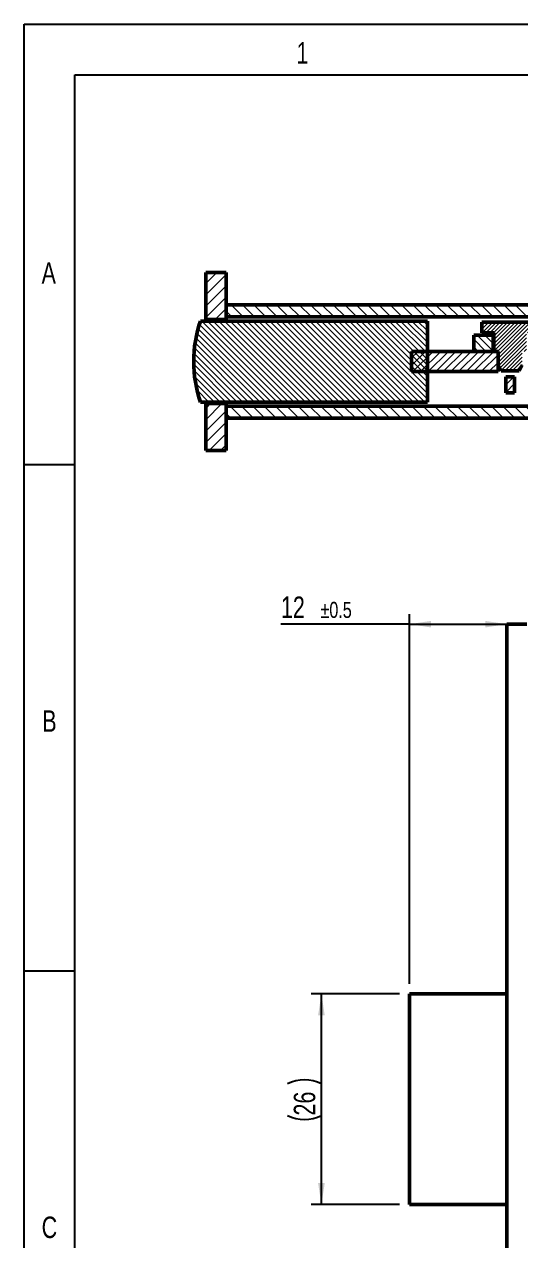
# Model space of a CAD drawing. Header units: millimetres. Extents: x 4 to 420, y 5 to 292.
# Drawn here: x 15 to 64, y 171.9 to 292 of the extents above; entities that cross this region are included whole.
import ezdxf

# ---------------------------------------------------------------- set-up
doc = ezdxf.new("R2010")
doc.units = ezdxf.units.MM
doc.layers.add('FORMAT', color=7, linetype='Continuous')
doc.styles.add('SLDTEXTSTYLE0', font='TXT', dxfattribs={"width": 0.75})
doc.dimstyles.new('SLDDIMSTYLE0', dxfattribs={"dimtxt": 2.116667, "dimasz": 2.116667, "dimexe": 0, "dimexo": 0.0625, "dimgap": 0.529167, "dimtad": 1, "dimlfac": 1.25, "dimrnd": 1e-09, "dimzin": 12, "dimdsep": 46, "dimtxsty": 'SLDTEXTSTYLE0', "dimsah": 1, "dimcen": 0.09, "dimadec": 0, "dimazin": 3, "dimtfac": 1, "dimtofl": 0, "dimtmove": 0, "dimatfit": 3, "dimfxl": 1, "dimfrac": 2, "dimtolj": 1, "dimtzin": 12, "dimarcsym": 0})
doc.dimstyles.new('SLDDIMSTYLE1', dxfattribs={"dimtxt": 2.116667, "dimasz": 2.116667, "dimexe": 0, "dimexo": 0.0625, "dimgap": 0.529167, "dimtad": 1, "dimdec": 1, "dimlfac": 1.25, "dimrnd": 1e-09, "dimzin": 12, "dimdsep": 46, "dimtxsty": 'SLDTEXTSTYLE0', "dimsah": 1, "dimcen": 0.09, "dimadec": 0, "dimazin": 3, "dimtol": 1, "dimtp": 0.5, "dimtm": 0.5, "dimtfac": 1, "dimtdec": 1, "dimtofl": 0, "dimtmove": 0, "dimatfit": 3, "dimfxl": 1, "dimfrac": 2, "dimtolj": 1, "dimarcsym": 0})

# ---------------------------------------------------------------- blocks, each defined once
blk = doc.blocks.new('_D')
at = {"layer": 'FORMAT'}
for p, q in [((52.06, 196.24), (43.35, 196.24)), ((44.35, 175.44), (44.35, 196.24)), ((52.06, 175.44), (43.35, 175.44))]:
    blk.add_line(p, q, dxfattribs=at)
for centre, start, end in [((42.67, 183.99), 63.4349, 116.5651), ((42.67, 187.59), 243.4349, 296.5651)]:
    blk.add_arc(centre, 3.76, start, end, dxfattribs=at)
for points in [[(44.35, 196.24), (44.02, 194.12), (44.68, 194.12)], [(44.35, 175.44), (44.68, 177.55), (44.02, 177.55)]]:
    blk.add_solid(points, dxfattribs=at)
at = {"layer": 'FORMAT', "insert": (41.62, 184.23), "char_height": 2.117, "attachment_point": 1, "rotation": 90, "style": 'SLDTEXTSTYLE0'}
blk.add_mtext('26', dxfattribs=at)
blk = doc.blocks.new('_D_1')
at = {"layer": 'FORMAT'}
for p, q in [((53.06, 197.24), (53.06, 233.76)), ((53.06, 232.76), (40.35, 232.76)), ((53.06, 232.76), (62.66, 232.76))]:
    blk.add_line(p, q, dxfattribs=at)
for points in [[(53.06, 232.76), (55.17, 232.43), (55.17, 233.08)], [(62.66, 232.76), (60.54, 233.08), (60.54, 232.43)]]:
    blk.add_solid(points, dxfattribs=at)
at = {"layer": 'FORMAT', "attachment_point": 1, "style": 'SLDTEXTSTYLE0'}
for s, insert, char_height in [('12', (40.35, 235.49), 2.117), ('±0.5', (44.26, 234.96), 1.587)]:
    blk.add_mtext(s, dxfattribs=dict(at, insert=insert, char_height=char_height))

msp = doc.modelspace()

# ---------------------------------------------------------------- hatches: boundary and pattern name
at = {"linetype": 'Continuous', "lineweight": 18}
h = msp.add_hatch(dxfattribs=at)
h.set_pattern_fill('ANSI31', scale=0.25, style=0)
h.paths.add_polyline_path([(34.9304, 267.4974), (32.9304, 267.4974), (32.9304, 262.8574), (34.9304, 262.8574)], flags=0)
h = msp.add_hatch(dxfattribs=at)
h.set_pattern_fill('ANSI31', scale=0.25, angle=90, style=0)
h.paths.add_polyline_path([(34.9304, 263.0956), (90.403, 263.0956), (90.403, 264.2956), (34.9304, 264.2956)], flags=0)
h = msp.add_hatch(dxfattribs=at)
h.set_pattern_fill('ANSI31', scale=0.125, angle=90, style=0)
edge = h.paths.add_edge_path(flags=0)
edge.add_line((54.836, 254.6974), (54.836, 262.6974))
edge.add_line((54.836, 262.6974), (32.4167, 262.6974))
edge.add_arc((43.7304, 258.6974), 12, 160.528779, 199.471221)
edge.add_line((32.4167, 254.6974), (54.836, 254.6974))
h = msp.add_hatch(dxfattribs=at)
h.set_pattern_fill('ANSI31', scale=0.0833333, style=0)
h.paths.add_polyline_path([(65.796, 261.5374), (65.796, 262.5774), (60.196, 262.5774), (60.196, 261.5374), (61.396, 261.5374), (61.396, 259.6974), (61.796, 259.6974), (61.796, 258.3374), (62.1194, 257.7774), (63.8727, 257.7774), (64.196, 258.3374), (64.196, 259.6974), (64.596, 259.6974), (64.596, 261.5374)], flags=0)
h = msp.add_hatch(dxfattribs=at)
h.set_pattern_fill('ANSI31', scale=0.1666667, angle=90, style=0)
h.paths.add_polyline_path([(61.316, 259.6974), (61.316, 261.2974), (59.396, 261.2974), (59.396, 259.6974)], flags=0)
h = msp.add_hatch(dxfattribs=at)
h.set_pattern_fill('ANSI31', scale=0.1666667, angle=180, style=0)
h.paths.add_polyline_path([(61.796, 259.6974), (53.2499, 259.6974), (53.2499, 257.6974), (61.796, 257.6974)], flags=0)
h = msp.add_hatch(dxfattribs=at)
h.set_pattern_fill('ANSI31', scale=0.1666667, style=0)
h.paths.add_polyline_path([(63.436, 255.5984), (63.436, 257.1984), (62.556, 257.1984), (62.556, 255.5984)], flags=0)
h = msp.add_hatch(dxfattribs=at)
h.set_pattern_fill('ANSI31', scale=0.25, style=0)
h.paths.add_polyline_path([(32.9304, 249.8974), (34.9304, 249.8974), (34.9304, 254.5374), (32.9304, 254.5374)], flags=0)
h = msp.add_hatch(dxfattribs=at)
h.set_pattern_fill('ANSI31', scale=0.25, angle=-90, style=0)
h.paths.add_polyline_path([(34.9304, 253.0956), (90.803, 253.0956), (90.803, 254.2956), (34.9304, 254.2956)], flags=0)

# ---------------------------------------------------------------- linework, layer by layer
at = {"color": 7, "linetype": 'Continuous', "lineweight": 25}
for p, q in [((15, 5), (15, 292)), ((15, 292), (415, 292)), ((20, 10), (20, 287)), ((20, 287), (410, 287)), ((20, 248.5), (15, 248.5)), ((20, 198.5), (15, 198.5))]:
    msp.add_line(p, q, dxfattribs=at)
at = {"color": 7, "linetype": 'Continuous', "lineweight": 50}
for p, q in [((32.9304, 267.4974), (34.9304, 267.4974)), ((32.9304, 262.8574), (32.9304, 267.4974)), ((34.9304, 262.8574), (34.9304, 267.4974)), ((90.403, 264.2956), (34.9304, 264.2956)), ((34.9304, 264.2956), (34.9304, 263.0956)), ((90.403, 263.0956), (34.9304, 263.0956)), ((54.836, 262.6974), (32.4167, 262.6974)), ((34.9304, 262.8574), (32.9304, 262.8574)), ((54.836, 254.6974), (54.836, 262.6974)), ((65.796, 262.5774), (60.196, 262.5774)), ((60.196, 262.5774), (60.196, 261.5374)), ((61.316, 261.2974), (59.396, 261.2974)), ((59.396, 261.2974), (59.396, 259.6974)), ((60.196, 261.5374), (61.396, 261.5374)), ((61.316, 261.2974), (61.316, 259.6974)), ((61.396, 261.5374), (61.396, 259.6974)), ((61.796, 259.6974), (53.2499, 259.6974)), ((53.2499, 259.6974), (53.2499, 257.6974)), ((61.316, 259.6974), (59.396, 259.6974)), ((61.396, 259.6974), (61.796, 259.6974)), ((61.796, 259.6974), (61.796, 257.6974)), ((61.796, 259.6974), (61.796, 258.3374)), ((61.796, 258.3374), (62.1194, 257.7774)), ((64.196, 258.3374), (63.8727, 257.7774)), ((61.796, 257.6974), (53.2499, 257.6974)), ((62.1194, 257.7774), (63.8727, 257.7774)), ((63.436, 257.1984), (62.556, 257.1984)), ((62.556, 257.1984), (62.556, 255.5984)), ((63.436, 257.1984), (63.436, 255.5984)), ((32.4167, 254.6974), (54.836, 254.6974)), ((63.436, 255.5984), (62.556, 255.5984)), ((32.9304, 254.5374), (34.9304, 254.5374)), ((32.9304, 249.8974), (32.9304, 254.5374)), ((34.9304, 249.8974), (34.9304, 254.5374)), ((90.803, 254.2956), (34.9304, 254.2956)), ((34.9304, 254.2956), (34.9304, 253.0956)), ((90.803, 253.0956), (34.9304, 253.0956)), ((34.9304, 249.8974), (32.9304, 249.8974)), ((62.6573, 40.7577), (62.6573, 232.7577)), ((62.6573, 232.7577), (64.6573, 232.7577)), ((53.0573, 175.4377), (53.0573, 196.2377)), ((53.0573, 196.2377), (62.6573, 196.2377)), ((53.0573, 175.4377), (62.6573, 175.4377))]:
    msp.add_line(p, q, dxfattribs=at)
msp.add_arc((43.7304, 258.6974), 12, 160.528779, 199.471221, dxfattribs=at)

# ---------------------------------------------------------------- texts
at = {"color": 7, "linetype": 'Continuous', "lineweight": 0, "char_height": 2.1167, "attachment_point": 2, "style": 'SLDTEXTSTYLE0'}
for s, insert in [('1', (42.4787, 290.2463)), ('A', (17.4145, 268.4963)), ('B', (17.4843, 224.2463)), ('C', (17.478, 174.2463))]:
    msp.add_mtext(s, dxfattribs=dict(at, insert=insert))

# ---------------------------------------------------------------- dimensions: what is measured, and where the dimension line sits
at = {"layer": 'FORMAT'}
dim = msp.add_linear_dim(base=(62.6573, 232.7577), p1=(53.0573, 196.2377), p2=(62.6573, 232.7577), dimstyle='SLDDIMSTYLE1', dxfattribs=at)
dim.commit()
dim.dimension.update_dxf_attribs({"geometry": '_D_1', "text_midpoint": (44.3495, 232.7577), "dimtype": 160})
dim = msp.add_linear_dim(base=(44.3495, 196.2377), p1=(53.0573, 175.4377), p2=(53.0573, 196.2377), angle=90, text='(<>)', dimstyle='SLDDIMSTYLE0', dxfattribs=at)
dim.commit()
dim.dimension.update_dxf_attribs({"geometry": '_D', "text_midpoint": (44.3495, 185.7902), "dimtype": 160})

doc.saveas('drawing.dxf')
